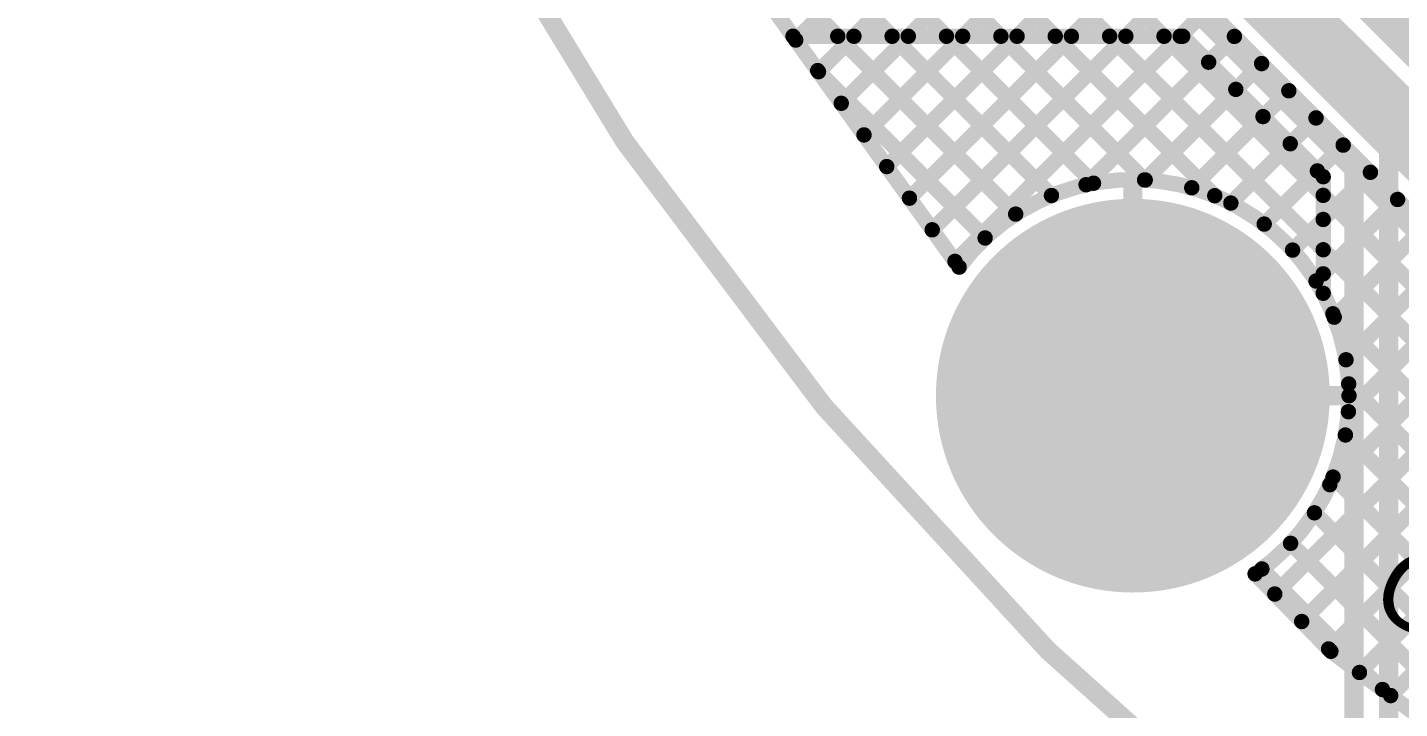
# Model space of a CAD drawing. Header units: millimetres. Extents: x -0.57 to 2.98, y -0.65 to 2.86.
# Drawn here: x -0.575 to 0.139, y -0.163 to 0.192 of the extents above; entities that cross this region are included whole.
import ezdxf

# ---------------------------------------------------------------- set-up
doc = ezdxf.new("R2010")
doc.units = ezdxf.units.MM
doc.header["$MEASUREMENT"] = 0
for name, color, linetype in [('BottomLayer', 5, 'Continuous'), ('BottomSolder', 6, 'Continuous'), ('Mechanical2', 216, 'Continuous'), ('MultiLayer', 9, 'Continuous'), ('PadHoleLayer', 156, 'Continuous'), ('TopLayer', 1, 'Continuous'), ('TopOverlay', 2, 'Continuous'), ('TopSolder', 216, 'Continuous')]:
    doc.layers.add(name, color=color, linetype=linetype)
doc.styles.add('Arial', font='', dxfattribs={"height": 0.2})
doc.styles.get('Arial').set_extended_font_data('Arial')

msp = doc.modelspace()

# ---------------------------------------------------------------- hatches: boundary and pattern name
at = {"layer": 'BottomLayer'}
h = msp.add_hatch(color=5, dxfattribs=at)
edge = h.paths.add_edge_path()
edge.add_arc((0, 0), 0.09843, 0, 360)
at = {"layer": 'BottomSolder'}
h = msp.add_hatch(color=6, dxfattribs=at)
edge = h.paths.add_edge_path()
edge.add_arc((0, 0), 0.10243, 0, 360)
at = {"layer": 'MultiLayer'}
h = msp.add_hatch(color=9, dxfattribs=at)
edge = h.paths.add_edge_path()
edge.add_arc((0, 0), 0.09843, 0, 360)
at = {"layer": 'PadHoleLayer'}
h = msp.add_hatch(color=156, dxfattribs=at)
edge = h.paths.add_edge_path()
edge.add_arc((0, 0), 0.05906, 0, 360)
at = {"layer": 'TopLayer'}
h = msp.add_hatch(color=1, dxfattribs=at)
edge = h.paths.add_edge_path()
edge.add_arc((0, 0), 0.09843, 0, 360)
at = {"layer": 'TopSolder'}
h = msp.add_hatch(color=216, dxfattribs=at)
edge = h.paths.add_edge_path()
edge.add_arc((0, 0), 0.10243, 0, 360)

# ---------------------------------------------------------------- linework, layer by layer
at = {"layer": 'BottomLayer'}
for points, const_width in [([(0.06328, 0.262), (0.17, 0.15528)], 0.01), ([(0.055, 0.242), (0.15, 0.147)], 0.01), ([(0.04, 0.221), (0.133, 0.128)], 0.01), ([(0.03254, 0.203), (0.115, 0.12054)], 0.01), ([(-0.17676, 0.187), (0.02592, 0.187)], 0.008), ([(-0.17676, 0.187), (-0.09038, 0.06687)], 0.008), ([(-0.16351, 0.16857), (-0.14509, 0.187)], 0.008), ([(-0.1535, 0.187), (-0.06096, 0.09446)], 0.008), ([(-0.15168, 0.15212), (-0.1168, 0.187)], 0.008), ([(-0.13985, 0.13567), (-0.08852, 0.187)], 0.008), ([(-0.12802, 0.11921), (-0.06023, 0.187)], 0.008), ([(-0.12521, 0.187), (-0.04235, 0.10414)], 0.008), ([(-0.11619, 0.10276), (-0.03195, 0.187)], 0.008), ([(-0.10436, 0.08631), (-0.00366, 0.187)], 0.008), ([(-0.09693, 0.187), (-0.02047, 0.11055)], 0.008), ([(-0.09253, 0.06986), (0.02462, 0.187)], 0.008), ([(-0.06864, 0.187), (0.0061, 0.11226)], 0.008), ([(-0.04036, 0.187), (0.0426, 0.10404)], 0.008), ([(-0.01208, 0.187), (0.099, 0.07592)], 0.008), ([(0.01621, 0.187), (0.099, 0.10421)], 0.008), ([(0.02592, 0.187), (0.099, 0.11392)], 0.008), ([(-0.16392, 0.16914), (-0.07684, 0.08206)], 0.008), ([(-0.02434, 0.10976), (0.03941, 0.17351)], 0.008), ([(0.00643, 0.11224), (0.05355, 0.15936)], 0.008), ([(0.03064, 0.10817), (0.06769, 0.14522)], 0.008), ([(0.05097, 0.10021), (0.08184, 0.13108)], 0.008), ([(0.133, -0.17054), (0.133, 0.128)], 0.01), ([(0.115, -0.178), (0.115, 0.12054)], 0.01), ([(0.06832, 0.08928), (0.09598, 0.11694)], 0.008), ([(0.099, 0.05328), (0.099, 0.11392)], 0.008), ([(0, 0), (0, 0.10843)], 0.01), ([(0.08307, 0.07575), (0.099, 0.09167)], 0.008), ([(0.09528, 0.05967), (0.099, 0.06339)], 0.008)]:
    msp.add_lwpolyline(points, dxfattribs=dict(at, const_width=const_width))
for points, const_width in [([(-0.17876, 0.187, 1), (-0.17476, 0.187, 1)], 0.004), ([(-0.17876, 0.187, 1), (-0.17476, 0.187, 1)], 0.004), ([(-0.1555, 0.187, 1), (-0.1515, 0.187, 1)], 0.004), ([(-0.14709, 0.187, 1), (-0.14309, 0.187, 1)], 0.004), ([(-0.12721, 0.187, 1), (-0.12321, 0.187, 1)], 0.004), ([(-0.1188, 0.187, 1), (-0.1148, 0.187, 1)], 0.004), ([(-0.09893, 0.187, 1), (-0.09493, 0.187, 1)], 0.004), ([(-0.09052, 0.187, 1), (-0.08652, 0.187, 1)], 0.004), ([(-0.07064, 0.187, 1), (-0.06664, 0.187, 1)], 0.004), ([(-0.06223, 0.187, 1), (-0.05823, 0.187, 1)], 0.004), ([(-0.04236, 0.187, 1), (-0.03836, 0.187, 1)], 0.004), ([(-0.03395, 0.187, 1), (-0.02995, 0.187, 1)], 0.004), ([(-0.01408, 0.187, 1), (-0.01008, 0.187, 1)], 0.004), ([(-0.00566, 0.187, 1), (-0.00166, 0.187, 1)], 0.004), ([(0.01421, 0.187, 1), (0.01821, 0.187, 1)], 0.004), ([(0.02262, 0.187, 1), (0.02662, 0.187, 1)], 0.004), ([(0.02392, 0.187, 1), (0.02792, 0.187, 1)], 0.004), ([(0.02392, 0.187, 1), (0.02792, 0.187, 1)], 0.004), ([(-0.16592, 0.16914, 1), (-0.16192, 0.16914, 1)], 0.004), ([(-0.16551, 0.16857, 1), (-0.16151, 0.16857, 1)], 0.004), ([(0.03741, 0.17351, 1), (0.04141, 0.17351, 1)], 0.004), ([(0.05155, 0.15936, 1), (0.05555, 0.15936, 1)], 0.004), ([(-0.15368, 0.15212, 1), (-0.14968, 0.15212, 1)], 0.004), ([(0.06569, 0.14522, 1), (0.06969, 0.14522, 1)], 0.004), ([(-0.14185, 0.13567, 1), (-0.13785, 0.13567, 1)], 0.004), ([(0.07984, 0.13108, 1), (0.08384, 0.13108, 1)], 0.004), ([(0.1305, 0.128, 1), (0.1355, 0.128, 1)], 0.005), ([(0.1305, 0.128, 1), (0.1355, 0.128, 1)], 0.005), ([(-0.13002, 0.11921, 1), (-0.12602, 0.11921, 1)], 0.004), ([(0.1125, 0.12054, 1), (0.1175, 0.12054, 1)], 0.005), ([(0.1125, 0.12054, 1), (0.1175, 0.12054, 1)], 0.005), ([(-0.02247, 0.11055, 1), (-0.01847, 0.11055, 1)], 0.004), ([(0.0041, 0.11226, 1), (0.0081, 0.11226, 1)], 0.004), ([(0.00443, 0.11224, 1), (0.00843, 0.11224, 1)], 0.004), ([(0.09398, 0.11694, 1), (0.09798, 0.11694, 1)], 0.004), ([(0.097, 0.11392, 1), (0.101, 0.11392, 1)], 0.004), ([(0.097, 0.11392, 1), (0.101, 0.11392, 1)], 0.004), ([(-0.04435, 0.10414, 1), (-0.04035, 0.10414, 1)], 0.004), ([(-0.02634, 0.10976, 1), (-0.02234, 0.10976, 1)], 0.004), ([(-0.0025, 0.10843, 1), (0.0025, 0.10843, 1)], 0.005), ([(0.02864, 0.10817, 1), (0.03264, 0.10817, 1)], 0.004), ([(0.0406, 0.10404, 1), (0.0446, 0.10404, 1)], 0.004), ([(0.097, 0.10421, 1), (0.101, 0.10421, 1)], 0.004), ([(-0.11819, 0.10276, 1), (-0.11419, 0.10276, 1)], 0.004), ([(0.04897, 0.10021, 1), (0.05297, 0.10021, 1)], 0.004), ([(-0.06296, 0.09446, 1), (-0.05896, 0.09446, 1)], 0.004), ([(0.06632, 0.08928, 1), (0.07032, 0.08928, 1)], 0.004), ([(0.097, 0.09167, 1), (0.101, 0.09167, 1)], 0.004), ([(-0.10636, 0.08631, 1), (-0.10236, 0.08631, 1)], 0.004), ([(-0.07884, 0.08206, 1), (-0.07484, 0.08206, 1)], 0.004), ([(0.08107, 0.07575, 1), (0.08507, 0.07575, 1)], 0.004), ([(0.097, 0.07592, 1), (0.101, 0.07592, 1)], 0.004), ([(-0.09453, 0.06986, 1), (-0.09053, 0.06986, 1)], 0.004), ([(-0.09238, 0.06687, 1), (-0.08838, 0.06687, 1)], 0.004), ([(-0.09238, 0.06687, 1), (-0.08838, 0.06687, 1)], 0.004), ([(0.097, 0.06339, 1), (0.101, 0.06339, 1)], 0.004), ([(0.09328, 0.05967, 1), (0.09728, 0.05967, 1)], 0.004), ([(0.097, 0.05328, 1), (0.101, 0.05328, 1)], 0.004), ([(0.097, 0.05328, 1), (0.101, 0.05328, 1)], 0.004), ([(-0.0025, 0, 1), (0.0025, 0, 1)], 0.005)]:
    msp.add_lwpolyline(points, format="xyb", close=True, dxfattribs=dict(at, const_width=const_width))
at = {"layer": 'BottomLayer', "const_width": 0.008}
msp.add_lwpolyline([(-0.09038, 0.06687, -0.549846), (0.099, 0.05328)], format="xyb", dxfattribs=at)
at = {"layer": 'Mechanical2', "const_width": 0.01}
msp.add_lwpolyline([(1.75783, 2.80917, -6.230382), (0.64896, 2.81029)], format="xyb", dxfattribs=at)
at = {"layer": 'TopLayer'}
for points, const_width in [([(-0.138, 0.411), (0.278, -0.005)], 0.025), ([(-0.081, 0.411), (0.287, 0.043)], 0.022), ([(-0.16593, 0.39743), (0.25506, -0.02356)], 0.008), ([(-0.1546, 0.39437), (0.25789, -0.01812)], 0.008), ([(-0.17534, 0.18503), (-0.0603, 0.30007)], 0.008), ([(-0.08858, 0.29179), (0.24537, -0.04216)], 0.008), ([(-0.16351, 0.16857), (-0.04616, 0.28593)], 0.008), ([(-0.21721, 0.279), (-0.04235, 0.10414)], 0.008), ([(-0.18893, 0.279), (-0.02047, 0.11055)], 0.008), ([(-0.16064, 0.279), (0.0061, 0.11226)], 0.008), ([(-0.13236, 0.279), (0.0426, 0.10404)], 0.008), ([(-0.10071, 0.27564), (0.23569, -0.06076)], 0.008), ([(-0.15168, 0.15212), (-0.03202, 0.27178)], 0.008), ([(-0.22299, 0.25649), (-0.06096, 0.09446)], 0.008), ([(-0.13985, 0.13567), (-0.01788, 0.25764)], 0.008), ([(-0.12802, 0.11921), (-0.00373, 0.2435)], 0.008), ([(-0.212, 0.236), (-0.09038, 0.06687)], 0.008), ([(-0.11619, 0.10276), (0.01041, 0.22936)], 0.008), ([(-0.10436, 0.08631), (0.02455, 0.21522)], 0.008), ([(-0.09253, 0.06986), (0.03869, 0.20107)], 0.008), ([(-0.02434, 0.10976), (0.05283, 0.18693)], 0.008), ([(-0.16392, 0.16914), (-0.07684, 0.08206)], 0.008), ([(0.00643, 0.11224), (0.06698, 0.17279)], 0.008), ([(0.03064, 0.10817), (0.08112, 0.15865)], 0.008), ([(0.05097, 0.10021), (0.09526, 0.1445)], 0.008), ([(0.06832, 0.08928), (0.1094, 0.13036)], 0.008), ([(0.08307, 0.07575), (0.12355, 0.11622)], 0.008), ([(0, 0), (0, 0.10843)], 0.01), ([(0.09528, 0.05967), (0.13769, 0.10208)], 0.008), ([(0.10474, 0.04085), (0.15183, 0.08794)], 0.008), ([(0.10474, 0.04085), (0.15183, 0.08794)], 0.008), ([(0.11086, 0.01868), (0.16597, 0.07379)], 0.008), ([(0.11211, -0.00835), (0.18011, 0.05965)], 0.008), ([(0.10245, -0.0463), (0.19426, 0.04551)], 0.008), ([(0.10404, 0.0426), (0.2475, -0.10086)], 0.008), ([(0.07383, -0.1032), (0.2084, 0.03137)], 0.008), ([(0.08782, -0.1175), (0.22254, 0.01723)], 0.008), ([(0.11226, 0.0061), (0.23719, -0.11883)], 0.008), ([(0, 0), (0.10843, 0)], 0.01), ([(0.10181, -0.13179), (0.23668, 0.00308)], 0.008), ([(0.11786, -0.14402), (0.25083, -0.01106)], 0.008), ([(0.11055, -0.02047), (0.2275, -0.13743)], 0.008), ([(0.10414, -0.04235), (0.34841, -0.28663)], 0.008), ([(0.1341, -0.15606), (0.24251, -0.04765)], 0.008), ([(0.09446, -0.06096), (0.32642, -0.29292)], 0.008), ([(0.08206, -0.07684), (0.23926, -0.23404)], 0.008), ([(0.06357, -0.09273), (0.103, -0.133)], 0.008), ([(0.06712, -0.09019), (0.12983, -0.15289)], 0.008), ([(0.103, -0.133), (0.26936, -0.25636)], 0.008)]:
    msp.add_lwpolyline(points, dxfattribs=dict(at, const_width=const_width))
for points, const_width in [([(-0.17734, 0.18503, 1), (-0.17334, 0.18503, 1)], 0.004), ([(0.05083, 0.18693, 1), (0.05483, 0.18693, 1)], 0.004), ([(-0.16592, 0.16914, 1), (-0.16192, 0.16914, 1)], 0.004), ([(-0.16551, 0.16857, 1), (-0.16151, 0.16857, 1)], 0.004), ([(0.06498, 0.17279, 1), (0.06898, 0.17279, 1)], 0.004), ([(0.07912, 0.15865, 1), (0.08312, 0.15865, 1)], 0.004), ([(-0.15368, 0.15212, 1), (-0.14968, 0.15212, 1)], 0.004), ([(0.09326, 0.1445, 1), (0.09726, 0.1445, 1)], 0.004), ([(-0.14185, 0.13567, 1), (-0.13785, 0.13567, 1)], 0.004), ([(0.1074, 0.13036, 1), (0.1114, 0.13036, 1)], 0.004), ([(-0.13002, 0.11921, 1), (-0.12602, 0.11921, 1)], 0.004), ([(-0.02247, 0.11055, 1), (-0.01847, 0.11055, 1)], 0.004), ([(0.0041, 0.11226, 1), (0.0081, 0.11226, 1)], 0.004), ([(0.00443, 0.11224, 1), (0.00843, 0.11224, 1)], 0.004), ([(0.12155, 0.11622, 1), (0.12555, 0.11622, 1)], 0.004), ([(-0.04435, 0.10414, 1), (-0.04035, 0.10414, 1)], 0.004), ([(-0.02634, 0.10976, 1), (-0.02234, 0.10976, 1)], 0.004), ([(-0.0025, 0.10843, 1), (0.0025, 0.10843, 1)], 0.005), ([(0.02864, 0.10817, 1), (0.03264, 0.10817, 1)], 0.004), ([(0.0406, 0.10404, 1), (0.0446, 0.10404, 1)], 0.004), ([(-0.11819, 0.10276, 1), (-0.11419, 0.10276, 1)], 0.004), ([(0.04897, 0.10021, 1), (0.05297, 0.10021, 1)], 0.004), ([(0.13569, 0.10208, 1), (0.13969, 0.10208, 1)], 0.004), ([(-0.06296, 0.09446, 1), (-0.05896, 0.09446, 1)], 0.004), ([(0.06632, 0.08928, 1), (0.07032, 0.08928, 1)], 0.004), ([(-0.10636, 0.08631, 1), (-0.10236, 0.08631, 1)], 0.004), ([(-0.07884, 0.08206, 1), (-0.07484, 0.08206, 1)], 0.004), ([(0.08107, 0.07575, 1), (0.08507, 0.07575, 1)], 0.004), ([(-0.09453, 0.06986, 1), (-0.09053, 0.06986, 1)], 0.004), ([(-0.09238, 0.06687, 1), (-0.08838, 0.06687, 1)], 0.004), ([(-0.09238, 0.06687, 1), (-0.08838, 0.06687, 1)], 0.004), ([(0.09328, 0.05967, 1), (0.09728, 0.05967, 1)], 0.004), ([(0.10204, 0.0426, 1), (0.10604, 0.0426, 1)], 0.004), ([(0.10274, 0.04085, 1), (0.10674, 0.04085, 1)], 0.004), ([(0.10274, 0.04085, 1), (0.10674, 0.04085, 1)], 0.004), ([(0.10886, 0.01868, 1), (0.11286, 0.01868, 1)], 0.004), ([(0.11026, 0.0061, 1), (0.11426, 0.0061, 1)], 0.004), ([(-0.0025, 0, 1), (0.0025, 0, 1)], 0.005), ([(-0.0025, 0, 1), (0.0025, 0, 1)], 0.005), ([(0.10593, 0, 1), (0.11093, 0, 1)], 0.005), ([(0.11043, 0, 1), (0.11443, 0, 1)], 0.004), ([(0.11043, 0, 1), (0.11443, 0, 1)], 0.004), ([(0.11011, -0.00835, 1), (0.11411, -0.00835, 1)], 0.004), ([(0.10855, -0.02047, 1), (0.11255, -0.02047, 1)], 0.004), ([(0.10045, -0.0463, 1), (0.10445, -0.0463, 1)], 0.004), ([(0.10214, -0.04235, 1), (0.10614, -0.04235, 1)], 0.004), ([(0.09246, -0.06096, 1), (0.09646, -0.06096, 1)], 0.004), ([(0.08006, -0.07684, 1), (0.08406, -0.07684, 1)], 0.004), ([(0.06157, -0.09273, 1), (0.06557, -0.09273, 1)], 0.004), ([(0.06157, -0.09273, 1), (0.06557, -0.09273, 1)], 0.004), ([(0.06512, -0.09019, 1), (0.06912, -0.09019, 1)], 0.004), ([(0.07183, -0.1032, 1), (0.07583, -0.1032, 1)], 0.004), ([(0.08582, -0.1175, 1), (0.08982, -0.1175, 1)], 0.004), ([(0.09981, -0.13179, 1), (0.10381, -0.13179, 1)], 0.004), ([(0.101, -0.133, 1), (0.105, -0.133, 1)], 0.004), ([(0.101, -0.133, 1), (0.105, -0.133, 1)], 0.004), ([(0.11586, -0.14402, 1), (0.11986, -0.14402, 1)], 0.004), ([(0.12783, -0.15289, 1), (0.13183, -0.15289, 1)], 0.004), ([(0.1321, -0.15606, 1), (0.1361, -0.15606, 1)], 0.004)]:
    msp.add_lwpolyline(points, format="xyb", close=True, dxfattribs=dict(at, const_width=const_width))
at = {"layer": 'TopLayer', "const_width": 0.008}
for points in [[(-0.09038, 0.06687, -0.723234), (0.11243, 0)], [(0.11243, 0, -0.247321), (0.06357, -0.09273)]]:
    msp.add_lwpolyline(points, format="xyb", dxfattribs=at)

# ---------------------------------------------------------------- texts
at = {"layer": 'TopOverlay', "style": 'Arial'}
msp.add_text('C42', height=0.04, rotation=332.5, dxfattribs=at).set_placement((0.12148, -0.11112))

doc.saveas('drawing.dxf')
